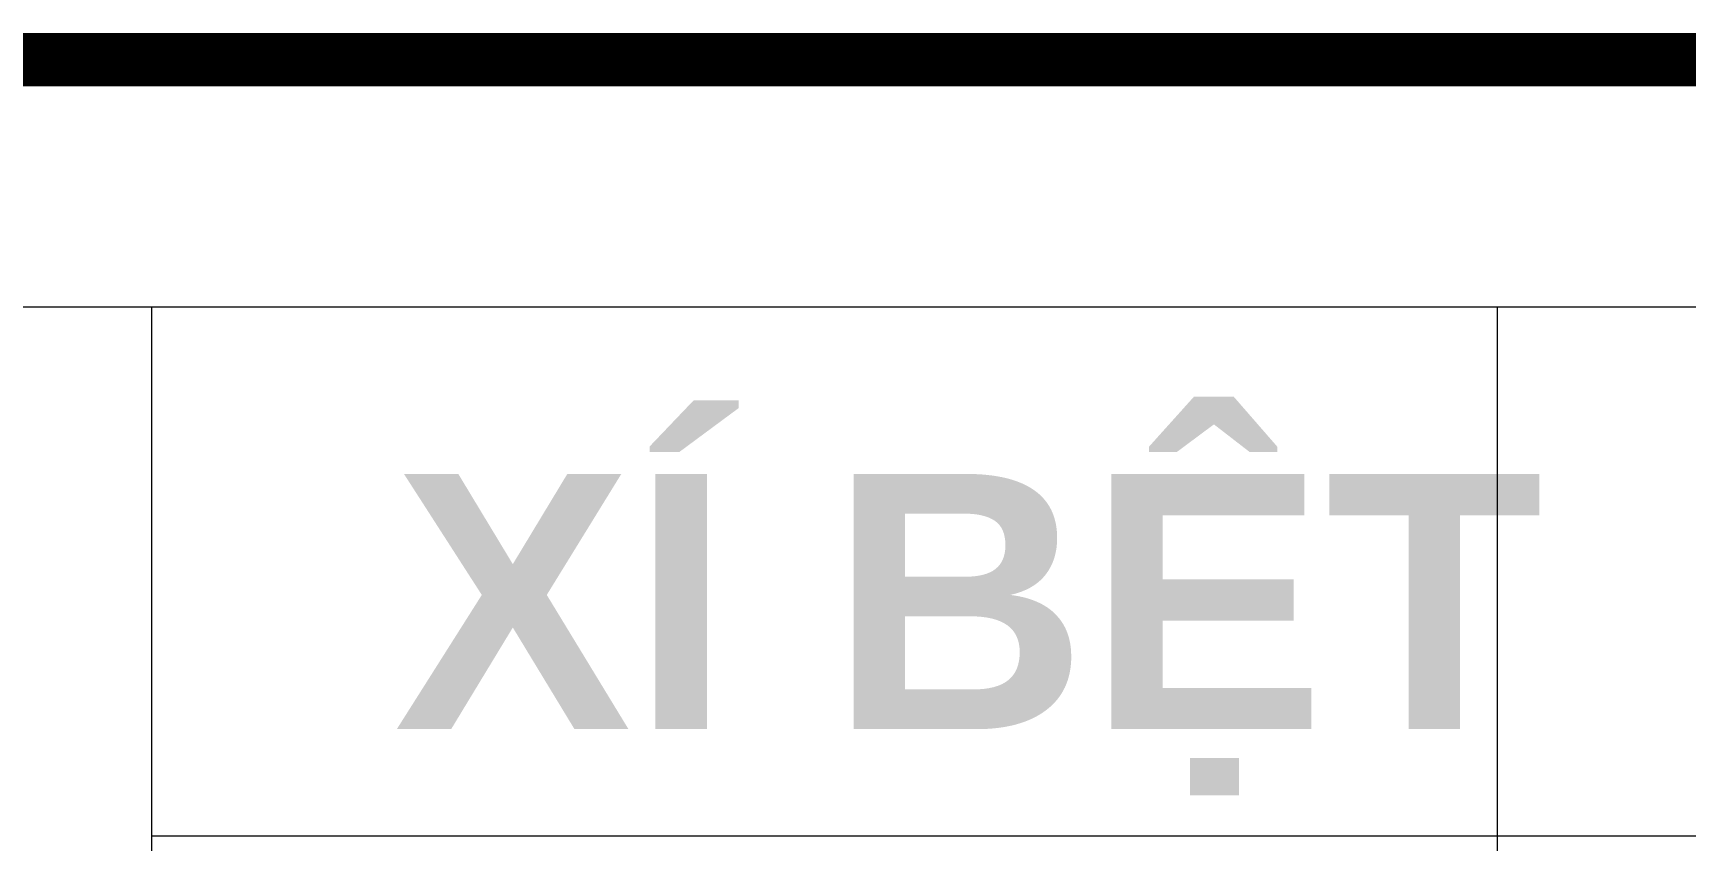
# Model space of a CAD drawing. Header units: inches. Extents: x 242965 to 445791, y 236206 to 423703.
# Drawn here: x 290253 to 305785, y 367040 to 374637 of the extents above; entities that cross this region are included whole.
import ezdxf

# ---------------------------------------------------------------- set-up
doc = ezdxf.new("R2010")
doc.units = ezdxf.units.IN
doc.header["$MEASUREMENT"] = 0
for name, color, linetype, lineweight in [('2', 181, 'Continuous', 20), ('8', 253, 'Continuous', 20), ('e', 96, 'Continuous', 5)]:
    doc.layers.add(name, color=color, linetype=linetype, lineweight=lineweight)
doc.styles.add('PADTIC-TEXT KHUNG LON TIEU DE', font='', dxfattribs={"height": 800})
doc.styles.get('PADTIC-TEXT KHUNG LON TIEU DE').set_extended_font_data('.VnHelvetInsH', bold=True)

msp = doc.modelspace()

# ---------------------------------------------------------------- linework, layer by layer
at = {"layer": '8'}
msp.add_lwpolyline([(245625.122, 336420.808), (245625.122, 372060.808), (443316.424, 372060.808), (443316.424, 336420.808)], close=True, dxfattribs=at)
at = {"layer": 'e'}
for p, q in [((245625.122, 372060.808), (443316.424, 372060.808)), ((291368.494, 367089.286), (443316.424, 367089.285))]:
    msp.add_line(p, q, dxfattribs=at)
at = {"layer": 'e', "linetype": 'Continuous'}
for p, q in [((291368.494, 336420.808), (291368.494, 372060.808)), ((304014.403, 336420.808), (304014.403, 372060.808))]:
    msp.add_line(p, q, dxfattribs=at)
at = {"layer": 'e', "const_width": 500}
msp.add_lwpolyline([(243214.545, 374386.592), (445541.094, 374386.592), (445541.094, 334267.932), (243214.545, 334267.932)], close=True, dxfattribs=at)

# ---------------------------------------------------------------- texts
at = {"layer": '2', "style": 'PADTIC-TEXT KHUNG LON TIEU DE'}
msp.add_text('xÝ bÖt', height=2400, dxfattribs=at).set_placement((293641.369, 368091.039))

doc.saveas('drawing.dxf')
